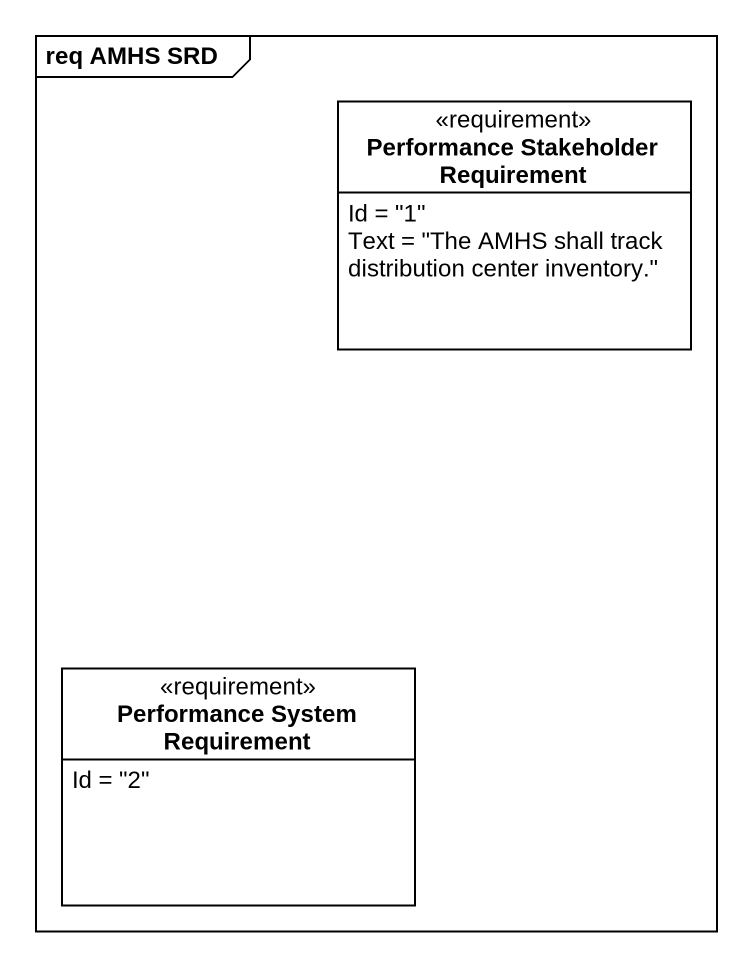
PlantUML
@startuml
mainframe req AMHS SRD
hide circle
hide empty members
class "Performance Stakeholder Requirement" as Performance_Stakeholder <<requirement>> {
  Id = "1"
  Text = "The AMHS shall track distribution center inventory."
}
class "Performance System Requirement" as Performance_System <<requirement>> {
  Id = "2"
}
@enduml
